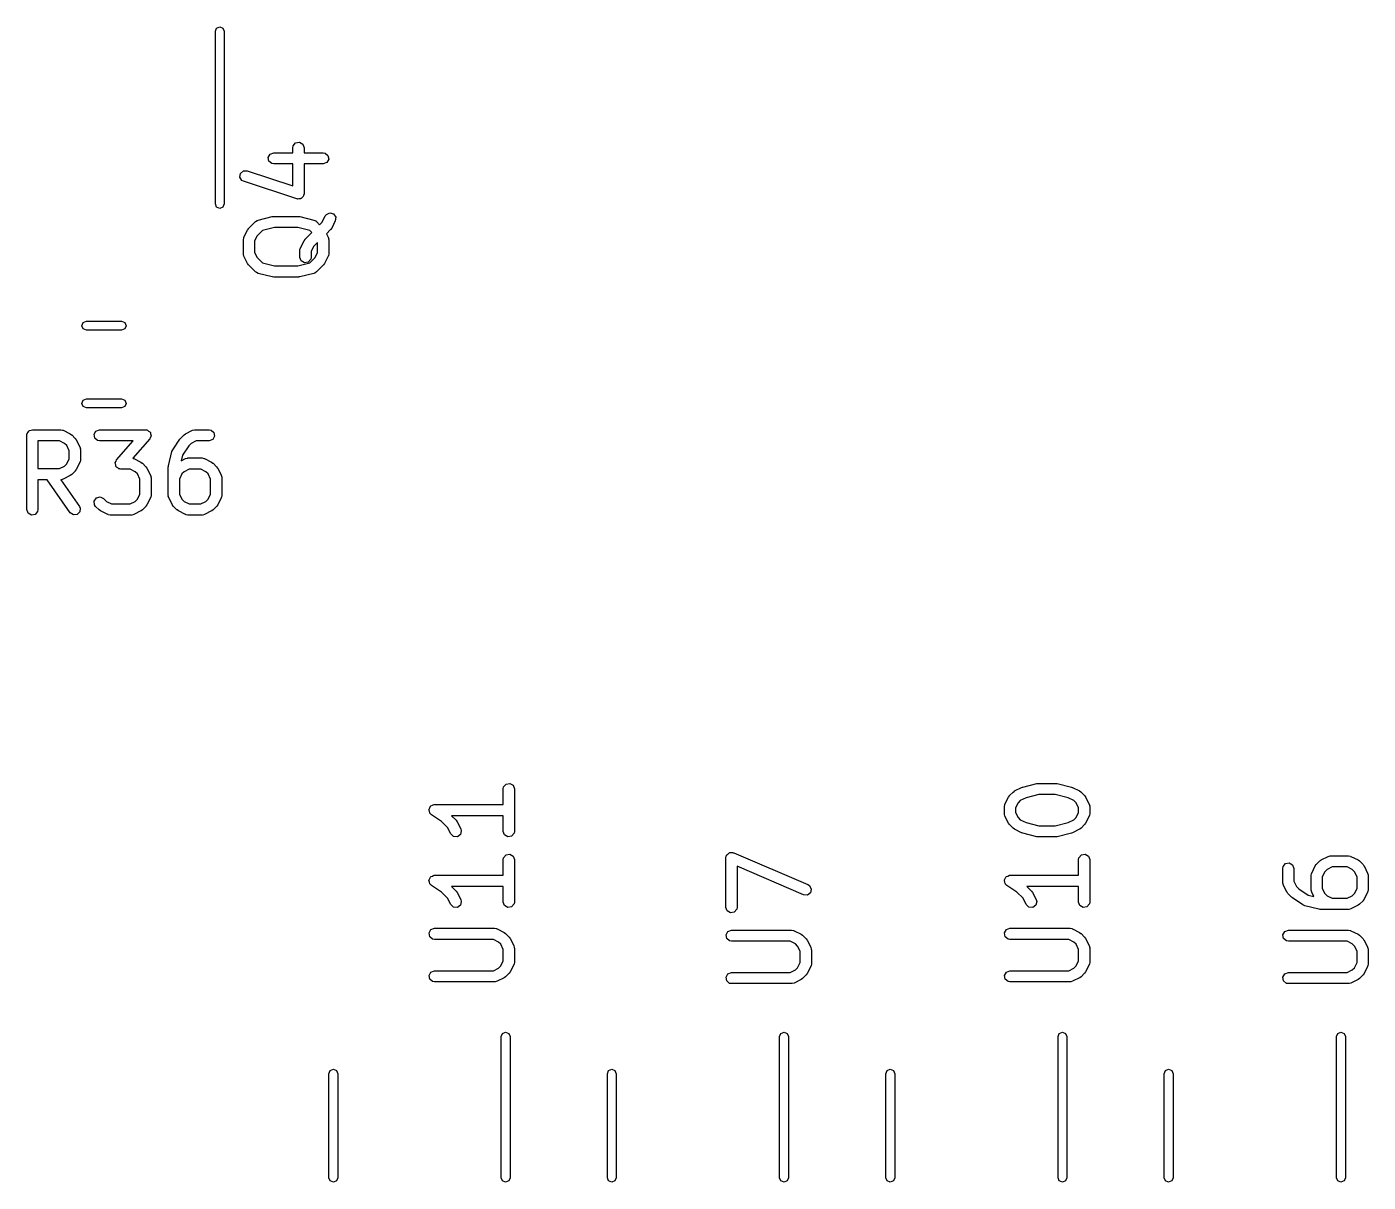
# Model space of a CAD drawing. Extents: x 1.92 to 8.47, y -4.93 to -0.84.
# Drawn here: x 3.601 to 4.312, y -3.908 to -3.295 of the extents above; entities that cross this region are included whole.
import ezdxf

# ---------------------------------------------------------------- set-up
doc = ezdxf.new("R2010")
doc.units = 0
doc.header["$MEASUREMENT"] = 0
doc.layers.add('BLACK', color=7, linetype='CONTINUOUS')

msp = doc.modelspace()

# ---------------------------------------------------------------- linework, layer by layer
at = {"layer": 'BLACK', "linetype": 'CONTINUOUS'}
for p, q in [((3.70079, -3.29774), (3.70148, -3.29607)), ((3.70079, -3.38927), (3.70079, -3.29774)), ((3.70148, -3.29607), (3.70315, -3.29537)), ((3.70315, -3.29537), (3.70482, -3.29607)), ((3.70482, -3.29607), (3.70551, -3.29774)), ((3.70551, -3.29774), (3.70551, -3.38927)), ((3.74207, -3.35845), (3.74337, -3.35691)), ((3.74337, -3.35691), (3.74536, -3.35655)), ((3.74536, -3.35655), (3.74711, -3.35756)), ((3.72881, -3.36457), (3.72982, -3.36283)), ((3.72982, -3.36283), (3.73172, -3.36213)), ((3.73172, -3.36213), (3.74189, -3.36213)), ((3.74189, -3.35946), (3.74207, -3.35845)), ((3.74189, -3.36213), (3.74189, -3.35946)), ((3.74711, -3.35756), (3.7478, -3.35946)), ((3.7478, -3.35946), (3.7478, -3.36213)), ((3.7478, -3.36213), (3.75797, -3.36213)), ((3.75797, -3.36213), (3.75898, -3.36231)), ((3.75898, -3.36231), (3.76052, -3.36361)), ((3.76052, -3.36361), (3.76088, -3.3656)), ((3.72916, -3.36656), (3.72881, -3.36457)), ((3.73071, -3.36786), (3.72916, -3.36656)), ((3.73172, -3.36804), (3.73071, -3.36786)), ((3.74189, -3.36804), (3.73172, -3.36804)), ((3.74189, -3.37974), (3.74189, -3.36804)), ((3.75797, -3.36804), (3.7478, -3.36804)), ((3.7478, -3.36804), (3.7478, -3.38383)), ((3.75987, -3.36735), (3.75797, -3.36804)), ((3.76088, -3.3656), (3.75987, -3.36735)), ((3.71383, -3.37505), (3.71413, -3.37305)), ((3.71489, -3.37677), (3.71383, -3.37505)), ((3.71413, -3.37305), (3.71564, -3.37171)), ((3.71579, -3.37726), (3.71489, -3.37677)), ((3.71564, -3.37171), (3.71766, -3.37166)), ((3.74391, -3.38664), (3.71579, -3.37726)), ((3.71766, -3.37166), (3.74189, -3.37974)), ((3.74744, -3.38524), (3.74684, -3.38577)), ((3.74747, -3.38502), (3.74744, -3.38524)), ((3.74762, -3.38484), (3.74747, -3.38502)), ((3.7478, -3.38383), (3.74762, -3.38484)), ((3.70148, -3.39094), (3.70079, -3.38927)), ((3.70315, -3.39163), (3.70148, -3.39094)), ((3.70482, -3.39094), (3.70315, -3.39163)), ((3.70551, -3.38927), (3.70482, -3.39094)), ((3.74414, -3.38663), (3.74391, -3.38664)), ((3.74433, -3.38674), (3.74414, -3.38663)), ((3.74512, -3.3866), (3.74433, -3.38674)), ((3.74593, -3.38658), (3.74512, -3.3866)), ((3.7461, -3.38643), (3.74593, -3.38658)), ((3.74632, -3.38639), (3.7461, -3.38643)), ((3.74684, -3.38577), (3.74632, -3.38639)), ((3.71838, -3.40237), (3.72213, -3.39862)), ((3.72213, -3.39862), (3.72297, -3.39803)), ((3.72297, -3.39803), (3.72326, -3.39801)), ((3.72326, -3.39801), (3.72351, -3.39784)), ((3.72351, -3.39784), (3.731, -3.39597)), ((3.731, -3.39597), (3.73159, -3.39593)), ((3.73159, -3.39593), (3.73172, -3.39588)), ((3.73172, -3.39588), (3.74484, -3.39588)), ((3.74484, -3.39588), (3.74542, -3.39598)), ((3.74542, -3.39598), (3.74556, -3.39597)), ((3.74556, -3.39597), (3.75306, -3.39784)), ((3.75306, -3.39784), (3.754, -3.39826)), ((3.754, -3.39826), (3.75417, -3.3985)), ((3.75417, -3.3985), (3.75443, -3.39862)), ((3.75443, -3.39862), (3.75609, -3.40028)), ((3.75609, -3.40028), (3.75742, -3.39896)), ((3.75742, -3.39896), (3.75908, -3.39564)), ((3.75908, -3.39564), (3.75969, -3.39481)), ((3.75969, -3.39481), (3.76154, -3.39401)), ((3.76154, -3.39401), (3.76348, -3.39459)), ((3.76436, -3.39828), (3.76248, -3.40203)), ((3.76348, -3.39459), (3.76459, -3.39627)), ((3.76459, -3.39627), (3.76436, -3.39828)), ((3.71594, -3.40706), (3.71596, -3.40689)), ((3.71596, -3.40689), (3.71783, -3.40314)), ((3.71783, -3.40314), (3.71836, -3.40243)), ((3.71836, -3.40243), (3.71838, -3.40237)), ((3.7229, -3.40621), (3.72155, -3.4089)), ((3.72573, -3.40337), (3.7229, -3.40621)), ((3.73208, -3.40179), (3.72573, -3.40337)), ((3.74448, -3.40179), (3.73208, -3.40179)), ((3.75083, -3.40337), (3.74448, -3.40179)), ((3.74838, -3.40799), (3.75192, -3.40446)), ((3.75192, -3.40446), (3.75083, -3.40337)), ((3.76193, -3.4028), (3.75969, -3.40504)), ((3.75969, -3.40504), (3.76061, -3.40689)), ((3.76061, -3.40689), (3.7609, -3.40787)), ((3.76196, -3.40274), (3.76193, -3.4028)), ((3.76248, -3.40203), (3.76196, -3.40274)), ((3.71564, -3.40821), (3.71582, -3.4072)), ((3.71564, -3.41571), (3.71564, -3.40821)), ((3.71582, -3.4072), (3.71594, -3.40706)), ((3.72155, -3.4089), (3.72155, -3.41501)), ((3.74564, -3.41383), (3.74582, -3.41282)), ((3.74564, -3.41758), (3.74564, -3.41383)), ((3.74582, -3.41282), (3.74593, -3.41269)), ((3.74593, -3.41269), (3.74595, -3.41251)), ((3.74595, -3.41251), (3.74783, -3.40876)), ((3.74783, -3.40876), (3.74835, -3.40805)), ((3.74835, -3.40805), (3.74838, -3.40799)), ((3.7529, -3.41183), (3.75155, -3.41453)), ((3.75501, -3.40971), (3.7529, -3.41183)), ((3.75501, -3.41501), (3.75501, -3.40971)), ((3.7609, -3.40787), (3.76086, -3.40804)), ((3.76086, -3.40804), (3.76092, -3.40821)), ((3.76092, -3.40821), (3.76092, -3.41571)), ((3.71571, -3.41587), (3.71564, -3.41571)), ((3.71566, -3.41604), (3.71571, -3.41587)), ((3.71596, -3.41703), (3.71566, -3.41604)), ((3.71783, -3.42078), (3.71596, -3.41703)), ((3.71788, -3.42082), (3.71783, -3.42078)), ((3.71838, -3.42154), (3.71788, -3.42082)), ((3.72155, -3.41501), (3.7229, -3.41771)), ((3.7229, -3.41771), (3.72573, -3.42054)), ((3.72573, -3.42054), (3.73208, -3.42213)), ((3.74448, -3.42213), (3.75083, -3.42054)), ((3.74633, -3.41948), (3.74564, -3.41758)), ((3.74808, -3.42049), (3.74633, -3.41948)), ((3.75007, -3.42014), (3.74808, -3.42049)), ((3.75137, -3.41859), (3.75007, -3.42014)), ((3.75083, -3.42054), (3.75367, -3.41771)), ((3.75155, -3.41758), (3.75137, -3.41859)), ((3.75155, -3.41453), (3.75155, -3.41758)), ((3.75367, -3.41771), (3.75501, -3.41501)), ((3.75873, -3.42078), (3.75821, -3.42148)), ((3.76061, -3.41703), (3.75873, -3.42078)), ((3.76063, -3.41685), (3.76061, -3.41703)), ((3.76074, -3.41672), (3.76063, -3.41685)), ((3.76092, -3.41571), (3.76074, -3.41672)), ((3.72213, -3.42529), (3.71838, -3.42154)), ((3.7224, -3.42542), (3.72213, -3.42529)), ((3.72257, -3.42565), (3.7224, -3.42542)), ((3.72351, -3.42607), (3.72257, -3.42565)), ((3.731, -3.42794), (3.72351, -3.42607)), ((3.73114, -3.42793), (3.731, -3.42794)), ((3.73172, -3.42803), (3.73114, -3.42793)), ((3.74484, -3.42803), (3.73172, -3.42803)), ((3.73208, -3.42213), (3.74448, -3.42213)), ((3.74497, -3.42799), (3.74484, -3.42803)), ((3.74556, -3.42794), (3.74497, -3.42799)), ((3.75306, -3.42607), (3.74556, -3.42794)), ((3.7533, -3.42591), (3.75306, -3.42607)), ((3.75359, -3.42588), (3.7533, -3.42591)), ((3.75443, -3.42529), (3.75359, -3.42588)), ((3.75818, -3.42154), (3.75443, -3.42529)), ((3.75821, -3.42148), (3.75818, -3.42154)), ((3.63003, -3.45384), (3.63072, -3.45217)), ((3.63072, -3.45551), (3.63003, -3.45384)), ((3.63072, -3.45217), (3.63239, -3.45148)), ((3.63239, -3.4562), (3.63072, -3.45551)), ((3.63239, -3.45148), (3.65107, -3.45148)), ((3.65107, -3.4562), (3.63239, -3.4562)), ((3.65107, -3.45148), (3.65274, -3.45217)), ((3.65274, -3.45551), (3.65107, -3.4562)), ((3.65274, -3.45217), (3.65344, -3.45384)), ((3.65344, -3.45384), (3.65274, -3.45551)), ((3.63003, -3.49498), (3.63072, -3.49331)), ((3.63072, -3.49665), (3.63003, -3.49498)), ((3.63072, -3.49331), (3.63239, -3.49262)), ((3.63239, -3.49734), (3.63072, -3.49665)), ((3.63239, -3.49262), (3.65107, -3.49262)), ((3.65107, -3.49734), (3.63239, -3.49734)), ((3.65107, -3.49262), (3.65274, -3.49331)), ((3.65274, -3.49665), (3.65107, -3.49734)), ((3.65274, -3.49331), (3.65344, -3.49498)), ((3.65344, -3.49498), (3.65274, -3.49665)), ((3.60082, -3.5119), (3.60088, -3.51152)), ((3.60082, -3.55127), (3.60082, -3.5119)), ((3.60086, -3.51139), (3.60093, -3.51128)), ((3.60088, -3.51152), (3.60086, -3.51139)), ((3.60093, -3.51128), (3.60099, -3.51089)), ((3.60099, -3.51089), (3.60149, -3.51031)), ((3.60149, -3.51031), (3.60187, -3.50964)), ((3.60187, -3.50964), (3.60212, -3.50955)), ((3.60212, -3.50955), (3.60229, -3.50935)), ((3.60229, -3.50935), (3.60305, -3.50921)), ((3.60305, -3.50921), (3.60377, -3.50895)), ((3.60377, -3.50895), (3.61877, -3.50895)), ((3.61877, -3.50895), (3.61978, -3.50913)), ((3.61978, -3.50913), (3.61991, -3.50924)), ((3.61991, -3.50924), (3.62009, -3.50926)), ((3.62009, -3.50926), (3.62384, -3.51114)), ((3.62384, -3.51114), (3.62455, -3.51166)), ((3.62455, -3.51166), (3.6246, -3.51169)), ((3.6246, -3.51169), (3.62648, -3.51357)), ((3.62648, -3.51357), (3.62698, -3.51429)), ((3.63648, -3.51139), (3.63749, -3.50964)), ((3.63683, -3.51338), (3.63648, -3.51139)), ((3.63838, -3.51468), (3.63683, -3.51338)), ((3.63749, -3.50964), (3.63939, -3.50895)), ((3.63939, -3.50895), (3.66376, -3.50895)), ((3.66376, -3.50895), (3.6642, -3.50903)), ((3.6642, -3.50903), (3.66433, -3.50901)), ((3.66433, -3.50901), (3.66444, -3.50907)), ((3.66444, -3.50907), (3.66477, -3.50913)), ((3.66477, -3.50913), (3.66538, -3.50964)), ((3.66538, -3.50964), (3.66606, -3.51005)), ((3.66627, -3.51311), (3.66598, -3.51385)), ((3.66606, -3.51005), (3.66614, -3.51028)), ((3.66614, -3.51028), (3.66632, -3.51043)), ((3.66667, -3.51242), (3.66627, -3.51311)), ((3.66632, -3.51043), (3.66646, -3.51121)), ((3.66646, -3.51121), (3.66671, -3.51197)), ((3.66671, -3.51197), (3.66663, -3.51219)), ((3.66663, -3.51219), (3.66667, -3.51242)), ((3.68193, -3.51402), (3.68224, -3.51369)), ((3.68224, -3.51369), (3.6823, -3.51357)), ((3.6823, -3.51357), (3.68417, -3.51169)), ((3.68417, -3.51169), (3.68489, -3.51119)), ((3.68489, -3.51119), (3.68494, -3.51114)), ((3.68494, -3.51114), (3.68869, -3.50926)), ((3.68869, -3.50926), (3.68967, -3.50897)), ((3.68967, -3.50897), (3.68984, -3.50901)), ((3.68984, -3.50901), (3.69001, -3.50895)), ((3.69001, -3.50895), (3.69751, -3.50895)), ((3.69751, -3.50895), (3.69852, -3.50913)), ((3.69852, -3.50913), (3.70006, -3.51043)), ((3.70041, -3.51242), (3.6994, -3.51417)), ((3.70006, -3.51043), (3.70041, -3.51242)), ((3.60672, -3.51486), (3.60672, -3.52957)), ((3.61807, -3.51486), (3.60672, -3.51486)), ((3.62077, -3.51621), (3.61807, -3.51486)), ((3.62196, -3.5174), (3.62077, -3.51621)), ((3.62331, -3.5201), (3.62196, -3.5174)), ((3.62331, -3.52433), (3.62331, -3.5201)), ((3.62698, -3.51429), (3.62703, -3.51433)), ((3.62703, -3.51433), (3.62891, -3.51808)), ((3.62891, -3.51808), (3.6292, -3.51907)), ((3.6292, -3.51907), (3.62916, -3.51924)), ((3.62916, -3.51924), (3.62922, -3.5194)), ((3.62922, -3.5194), (3.62922, -3.52503)), ((3.63939, -3.51486), (3.63838, -3.51468)), ((3.65725, -3.51486), (3.63939, -3.51486)), ((3.64842, -3.52496), (3.65725, -3.51486)), ((3.66598, -3.51385), (3.65703, -3.52408)), ((3.67589, -3.52806), (3.67777, -3.52056)), ((3.67777, -3.52056), (3.67817, -3.51966)), ((3.67817, -3.51966), (3.67818, -3.51964)), ((3.67818, -3.51964), (3.68193, -3.51402)), ((3.68668, -3.51754), (3.68337, -3.52249)), ((3.68801, -3.51621), (3.68668, -3.51754)), ((3.6907, -3.51486), (3.68801, -3.51621)), ((3.69751, -3.51486), (3.6907, -3.51486)), ((3.6994, -3.51417), (3.69751, -3.51486)), ((3.62077, -3.52823), (3.62196, -3.52703)), ((3.62196, -3.52703), (3.62331, -3.52433)), ((3.62891, -3.52635), (3.62703, -3.5301)), ((3.62893, -3.52617), (3.62891, -3.52635)), ((3.62904, -3.52604), (3.62893, -3.52617)), ((3.62922, -3.52503), (3.62904, -3.52604)), ((3.64769, -3.52684), (3.64777, -3.52662)), ((3.64794, -3.5276), (3.64769, -3.52684)), ((3.64773, -3.52639), (3.64813, -3.5257)), ((3.64777, -3.52662), (3.64773, -3.52639)), ((3.64808, -3.52838), (3.64794, -3.5276)), ((3.64813, -3.5257), (3.64842, -3.52496)), ((3.65703, -3.52408), (3.65727, -3.52413)), ((3.65727, -3.52413), (3.65741, -3.52424)), ((3.65741, -3.52424), (3.65758, -3.52426)), ((3.65758, -3.52426), (3.66133, -3.52614)), ((3.66133, -3.52614), (3.66204, -3.52666)), ((3.66204, -3.52666), (3.6621, -3.52669)), ((3.6621, -3.52669), (3.66397, -3.52856)), ((3.68337, -3.52249), (3.68264, -3.52541)), ((3.68264, -3.52541), (3.68494, -3.52426)), ((3.68494, -3.52426), (3.68592, -3.52397)), ((3.68592, -3.52397), (3.68609, -3.52401)), ((3.68609, -3.52401), (3.68626, -3.52395)), ((3.68626, -3.52395), (3.69376, -3.52395)), ((3.69376, -3.52395), (3.69477, -3.52413)), ((3.69477, -3.52413), (3.6949, -3.52424)), ((3.6949, -3.52424), (3.69508, -3.52426)), ((3.69508, -3.52426), (3.69883, -3.52614)), ((3.69883, -3.52614), (3.69954, -3.52666)), ((3.69954, -3.52666), (3.69959, -3.52669)), ((3.69959, -3.52669), (3.70147, -3.52856)), ((3.60672, -3.52957), (3.61807, -3.52957)), ((3.61807, -3.52957), (3.62077, -3.52823)), ((3.62384, -3.53329), (3.62009, -3.53517)), ((3.62388, -3.53325), (3.62384, -3.53329)), ((3.6246, -3.53274), (3.62388, -3.53325)), ((3.62648, -3.53087), (3.6246, -3.53274)), ((3.62651, -3.53081), (3.62648, -3.53087)), ((3.62703, -3.5301), (3.62651, -3.53081)), ((3.64826, -3.52853), (3.64808, -3.52838)), ((3.64834, -3.52875), (3.64826, -3.52853)), ((3.64902, -3.52917), (3.64834, -3.52875)), ((3.64963, -3.52968), (3.64902, -3.52917)), ((3.64996, -3.52974), (3.64963, -3.52968)), ((3.65006, -3.5298), (3.64996, -3.52974)), ((3.6502, -3.52978), (3.65006, -3.5298)), ((3.65064, -3.52986), (3.6502, -3.52978)), ((3.65556, -3.52986), (3.65064, -3.52986)), ((3.65826, -3.5312), (3.65556, -3.52986)), ((3.65946, -3.5324), (3.65826, -3.5312)), ((3.66081, -3.5351), (3.65946, -3.5324)), ((3.66397, -3.52856), (3.66448, -3.52929)), ((3.66448, -3.52929), (3.66453, -3.52933)), ((3.66453, -3.52933), (3.6664, -3.53308)), ((3.6664, -3.53308), (3.66669, -3.53406)), ((3.66669, -3.53406), (3.66665, -3.53424)), ((3.66665, -3.53424), (3.66671, -3.5344)), ((3.66671, -3.5344), (3.66671, -3.54378)), ((3.67581, -3.52878), (3.67591, -3.5282)), ((3.67581, -3.54378), (3.67581, -3.52878)), ((3.67591, -3.5282), (3.67589, -3.52806)), ((3.68306, -3.5324), (3.68171, -3.5351)), ((3.68426, -3.5312), (3.68306, -3.5324)), ((3.68695, -3.52986), (3.68426, -3.5312)), ((3.69306, -3.52986), (3.68695, -3.52986)), ((3.69576, -3.5312), (3.69306, -3.52986)), ((3.69695, -3.5324), (3.69576, -3.5312)), ((3.6983, -3.5351), (3.69695, -3.5324)), ((3.70147, -3.52856), (3.70198, -3.52929)), ((3.70198, -3.52929), (3.70202, -3.52933)), ((3.70202, -3.52933), (3.7039, -3.53308)), ((3.7039, -3.53308), (3.70419, -3.53406)), ((3.70419, -3.53406), (3.70415, -3.53424)), ((3.70415, -3.53424), (3.70421, -3.5344)), ((3.70421, -3.5344), (3.70421, -3.54378)), ((3.6116, -3.53548), (3.60672, -3.53548)), ((3.60672, -3.53548), (3.60672, -3.55127)), ((3.62385, -3.55297), (3.6116, -3.53548)), ((3.61893, -3.53542), (3.6188, -3.53547)), ((3.6188, -3.53547), (3.62868, -3.54958)), ((3.6191, -3.53546), (3.61893, -3.53542)), ((3.62009, -3.53517), (3.6191, -3.53546)), ((3.66081, -3.54308), (3.66081, -3.5351)), ((3.68171, -3.5351), (3.68171, -3.54308)), ((3.6983, -3.54308), (3.6983, -3.5351)), ((3.63654, -3.54676), (3.6377, -3.54511)), ((3.63671, -3.54877), (3.63654, -3.54676)), ((3.6373, -3.54961), (3.63671, -3.54877)), ((3.6377, -3.54511), (3.63965, -3.54458)), ((3.63965, -3.54458), (3.64148, -3.54544)), ((3.64148, -3.54544), (3.64301, -3.54697)), ((3.64301, -3.54697), (3.64571, -3.54832)), ((3.64571, -3.54832), (3.65556, -3.54832)), ((3.65556, -3.54832), (3.65826, -3.54697)), ((3.65826, -3.54697), (3.65946, -3.54578)), ((3.65946, -3.54578), (3.66081, -3.54308)), ((3.66453, -3.54885), (3.664, -3.54955)), ((3.6664, -3.5451), (3.66453, -3.54885)), ((3.66642, -3.54492), (3.6664, -3.5451)), ((3.66654, -3.54479), (3.66642, -3.54492)), ((3.66671, -3.54378), (3.66654, -3.54479)), ((3.67587, -3.54394), (3.67581, -3.54378)), ((3.67583, -3.54411), (3.67587, -3.54394)), ((3.67612, -3.5451), (3.67583, -3.54411)), ((3.67799, -3.54885), (3.67612, -3.5451)), ((3.67804, -3.54889), (3.67799, -3.54885)), ((3.67855, -3.54961), (3.67804, -3.54889)), ((3.68171, -3.54308), (3.68306, -3.54578)), ((3.68306, -3.54578), (3.68426, -3.54697)), ((3.68426, -3.54697), (3.68695, -3.54832)), ((3.68695, -3.54832), (3.69306, -3.54832)), ((3.69306, -3.54832), (3.69576, -3.54697)), ((3.69576, -3.54697), (3.69695, -3.54578)), ((3.69695, -3.54578), (3.6983, -3.54308)), ((3.70202, -3.54885), (3.7015, -3.54955)), ((3.7039, -3.5451), (3.70202, -3.54885)), ((3.70392, -3.54492), (3.7039, -3.5451)), ((3.70403, -3.54479), (3.70392, -3.54492)), ((3.70421, -3.54378), (3.70403, -3.54479)), ((3.60151, -3.55317), (3.60082, -3.55127)), ((3.60326, -3.55418), (3.60151, -3.55317)), ((3.60524, -3.55383), (3.60326, -3.55418)), ((3.60654, -3.55228), (3.60524, -3.55383)), ((3.60672, -3.55127), (3.60654, -3.55228)), ((3.6255, -3.55413), (3.62385, -3.55297)), ((3.62751, -3.55395), (3.6255, -3.55413)), ((3.62894, -3.55252), (3.62751, -3.55395)), ((3.62868, -3.54958), (3.62912, -3.55051)), ((3.62912, -3.55051), (3.62894, -3.55252)), ((3.63918, -3.55149), (3.6373, -3.54961)), ((3.63923, -3.55152), (3.63918, -3.55149)), ((3.63994, -3.55204), (3.63923, -3.55152)), ((3.64369, -3.55392), (3.63994, -3.55204)), ((3.64387, -3.55394), (3.64369, -3.55392)), ((3.644, -3.55405), (3.64387, -3.55394)), ((3.64501, -3.55423), (3.644, -3.55405)), ((3.65626, -3.55423), (3.64501, -3.55423)), ((3.65643, -3.55417), (3.65626, -3.55423)), ((3.6566, -3.55421), (3.65643, -3.55417)), ((3.65758, -3.55392), (3.6566, -3.55421)), ((3.66133, -3.55204), (3.65758, -3.55392)), ((3.66138, -3.55199), (3.66133, -3.55204)), ((3.6621, -3.55149), (3.66138, -3.55199)), ((3.66397, -3.54961), (3.6621, -3.55149)), ((3.664, -3.54955), (3.66397, -3.54961)), ((3.68042, -3.55149), (3.67855, -3.54961)), ((3.68048, -3.55152), (3.68042, -3.55149)), ((3.68119, -3.55204), (3.68048, -3.55152)), ((3.68494, -3.55392), (3.68119, -3.55204)), ((3.68511, -3.55394), (3.68494, -3.55392)), ((3.68525, -3.55405), (3.68511, -3.55394)), ((3.68626, -3.55423), (3.68525, -3.55405)), ((3.69376, -3.55423), (3.68626, -3.55423)), ((3.69392, -3.55417), (3.69376, -3.55423)), ((3.69409, -3.55421), (3.69392, -3.55417)), ((3.69508, -3.55392), (3.69409, -3.55421)), ((3.69883, -3.55204), (3.69508, -3.55392)), ((3.69887, -3.55199), (3.69883, -3.55204)), ((3.69959, -3.55149), (3.69887, -3.55199)), ((3.70147, -3.54961), (3.69959, -3.55149)), ((3.7015, -3.54955), (3.70147, -3.54961)), ((3.85344, -3.69938), (3.85362, -3.69837)), ((3.85362, -3.69837), (3.85492, -3.69682)), ((3.85492, -3.69682), (3.85691, -3.69647)), ((3.85691, -3.69647), (3.85865, -3.69748)), ((3.85865, -3.69748), (3.85935, -3.69938)), ((4.12457, -3.70049), (4.12832, -3.69862)), ((4.12832, -3.69862), (4.12881, -3.69847)), ((4.12881, -3.69847), (4.12892, -3.69839)), ((4.12892, -3.69839), (4.13642, -3.69652)), ((4.13642, -3.69652), (4.13701, -3.69648)), ((4.13701, -3.69648), (4.13714, -3.69643)), ((4.13714, -3.69643), (4.14651, -3.69643)), ((4.14651, -3.69643), (4.14709, -3.69653)), ((4.14709, -3.69653), (4.14723, -3.69652)), ((4.14723, -3.69652), (4.15473, -3.69839)), ((4.15473, -3.69839), (4.15519, -3.6986)), ((4.15519, -3.6986), (4.15533, -3.69862)), ((4.15533, -3.69862), (4.15908, -3.70049)), ((3.85344, -3.70768), (3.85344, -3.69938)), ((3.85935, -3.69938), (3.85935, -3.72188)), ((4.1195, -3.70743), (4.12137, -3.70369)), ((4.12137, -3.70369), (4.1219, -3.70298)), ((4.1219, -3.70298), (4.12193, -3.70292)), ((4.12193, -3.70292), (4.1238, -3.70104)), ((4.1238, -3.70104), (4.12453, -3.70054)), ((4.12453, -3.70054), (4.12457, -3.70049)), ((4.12764, -3.70556), (4.12644, -3.70675)), ((4.13067, -3.70404), (4.12764, -3.70556)), ((4.1375, -3.70233), (4.13067, -3.70404)), ((4.14615, -3.70233), (4.1375, -3.70233)), ((4.15298, -3.70404), (4.14615, -3.70233)), ((4.15601, -3.70556), (4.15298, -3.70404)), ((4.15721, -3.70675), (4.15601, -3.70556)), ((4.15908, -3.70049), (4.15979, -3.70102)), ((4.15979, -3.70102), (4.15985, -3.70104)), ((4.15985, -3.70104), (4.16172, -3.70292)), ((4.16172, -3.70292), (4.16223, -3.70364)), ((4.16223, -3.70364), (4.16228, -3.70369)), ((4.16228, -3.70369), (4.16415, -3.70743)), ((3.81408, -3.71044), (3.81414, -3.71028)), ((3.81432, -3.71126), (3.81408, -3.71044)), ((3.81411, -3.71012), (3.81454, -3.70938)), ((3.81414, -3.71028), (3.81411, -3.71012)), ((3.81447, -3.71211), (3.81432, -3.71126)), ((3.8146, -3.71222), (3.81447, -3.71211)), ((3.81454, -3.70938), (3.81489, -3.70859)), ((3.81464, -3.71238), (3.8146, -3.71222)), ((3.81538, -3.71309), (3.81464, -3.71238)), ((3.81489, -3.70859), (3.81504, -3.70851)), ((3.81504, -3.70851), (3.81512, -3.70837)), ((3.81512, -3.70837), (3.81593, -3.70807)), ((3.81593, -3.70807), (3.8167, -3.7077)), ((3.8167, -3.7077), (3.81686, -3.70774)), ((3.81686, -3.70774), (3.81702, -3.70768)), ((3.81702, -3.70768), (3.85344, -3.70768)), ((4.11919, -3.70876), (4.11937, -3.70775)), ((4.11919, -3.7125), (4.11919, -3.70876)), ((4.11925, -3.71267), (4.11919, -3.7125)), ((4.11921, -3.71284), (4.11925, -3.71267)), ((4.1195, -3.71383), (4.11921, -3.71284)), ((4.11937, -3.70775), (4.11948, -3.70761)), ((4.11948, -3.70761), (4.1195, -3.70743)), ((4.12644, -3.70675), (4.12509, -3.70945)), ((4.12509, -3.70945), (4.12509, -3.71181)), ((4.12509, -3.71181), (4.12644, -3.71451)), ((4.15856, -3.70945), (4.15721, -3.70675)), ((4.15721, -3.71451), (4.15856, -3.71181)), ((4.15856, -3.71181), (4.15856, -3.70945)), ((4.16415, -3.70743), (4.16444, -3.70842)), ((4.16446, -3.7125), (4.16429, -3.71351)), ((4.16444, -3.70842), (4.1644, -3.70859)), ((4.1644, -3.70859), (4.16446, -3.70876)), ((4.16446, -3.70876), (4.16446, -3.7125)), ((3.82077, -3.71667), (3.81538, -3.71309)), ((3.82397, -3.71988), (3.82077, -3.71667)), ((3.82563, -3.7232), (3.82397, -3.71988)), ((3.85344, -3.71358), (3.82603, -3.71358)), ((3.82603, -3.71358), (3.82848, -3.71604)), ((3.82848, -3.71604), (3.82899, -3.71676)), ((3.82899, -3.71676), (3.82904, -3.71681)), ((3.82904, -3.71681), (3.83091, -3.72056)), ((3.85344, -3.72188), (3.85344, -3.71358)), ((4.12137, -3.71757), (4.1195, -3.71383)), ((4.12142, -3.71762), (4.12137, -3.71757)), ((4.12193, -3.71834), (4.12142, -3.71762)), ((4.1238, -3.72022), (4.12193, -3.71834)), ((4.12644, -3.71451), (4.12764, -3.7157)), ((4.12764, -3.7157), (4.13067, -3.71722)), ((4.13067, -3.71722), (4.1375, -3.71893)), ((4.1375, -3.71893), (4.14615, -3.71893)), ((4.14615, -3.71893), (4.15298, -3.71722)), ((4.15298, -3.71722), (4.15601, -3.7157)), ((4.15601, -3.7157), (4.15721, -3.71451)), ((4.16172, -3.71834), (4.15985, -3.72022)), ((4.16175, -3.71828), (4.16172, -3.71834)), ((4.16228, -3.71757), (4.16175, -3.71828)), ((4.16415, -3.71383), (4.16228, -3.71757)), ((4.16417, -3.71365), (4.16415, -3.71383)), ((4.16429, -3.71351), (4.16417, -3.71365)), ((3.8271, -3.72459), (3.82563, -3.7232)), ((3.82911, -3.72471), (3.8271, -3.72459)), ((3.83074, -3.72351), (3.82911, -3.72471)), ((3.8312, -3.72154), (3.83074, -3.72351)), ((3.83091, -3.72056), (3.8312, -3.72154)), ((3.85413, -3.72378), (3.85344, -3.72188)), ((3.85588, -3.72479), (3.85413, -3.72378)), ((3.85787, -3.72444), (3.85588, -3.72479)), ((3.85917, -3.72289), (3.85787, -3.72444)), ((3.85935, -3.72188), (3.85917, -3.72289)), ((4.12386, -3.72024), (4.1238, -3.72022)), ((4.12457, -3.72077), (4.12386, -3.72024)), ((4.12832, -3.72264), (4.12457, -3.72077)), ((4.12846, -3.72266), (4.12832, -3.72264)), ((4.12892, -3.72287), (4.12846, -3.72266)), ((4.13642, -3.72474), (4.12892, -3.72287)), ((4.13656, -3.72473), (4.13642, -3.72474)), ((4.13714, -3.72483), (4.13656, -3.72473)), ((4.14651, -3.72483), (4.13714, -3.72483)), ((4.14664, -3.72478), (4.14651, -3.72483)), ((4.14723, -3.72474), (4.14664, -3.72478)), ((4.15473, -3.72287), (4.14723, -3.72474)), ((4.15484, -3.72279), (4.15473, -3.72287)), ((4.15533, -3.72264), (4.15484, -3.72279)), ((4.15908, -3.72077), (4.15533, -3.72264)), ((4.15913, -3.72072), (4.15908, -3.72077)), ((4.15985, -3.72022), (4.15913, -3.72072)), ((3.85492, -3.73432), (3.85691, -3.73397)), ((3.85691, -3.73397), (3.85865, -3.73498)), ((3.97203, -3.73432), (3.97258, -3.73391)), ((3.97258, -3.73391), (3.97303, -3.73338)), ((3.97303, -3.73338), (3.97337, -3.73332)), ((3.97337, -3.73332), (3.97365, -3.73311)), ((3.97365, -3.73311), (3.97434, -3.73315)), ((3.97434, -3.73315), (3.97502, -3.73303)), ((3.97502, -3.73303), (3.97532, -3.73321)), ((3.97532, -3.73321), (3.97567, -3.73323)), ((3.97567, -3.73323), (4.01504, -3.7501)), ((4.16003, -3.73432), (4.16202, -3.73397)), ((4.16202, -3.73397), (4.16377, -3.73498)), ((3.85344, -3.73688), (3.85362, -3.73587)), ((3.85344, -3.74517), (3.85344, -3.73688)), ((3.85362, -3.73587), (3.85492, -3.73432)), ((3.85865, -3.73498), (3.85935, -3.73688)), ((3.85935, -3.73688), (3.85935, -3.75937)), ((3.97155, -3.73594), (3.97173, -3.73493)), ((3.97155, -3.76219), (3.97155, -3.73594)), ((3.97173, -3.73493), (3.97195, -3.73466)), ((3.97195, -3.73466), (3.97203, -3.73432)), ((4.01271, -3.75553), (3.97746, -3.74042)), ((3.97746, -3.74042), (3.97746, -3.76219)), ((4.15856, -3.73688), (4.15874, -3.73587)), ((4.15856, -3.74517), (4.15856, -3.73688)), ((4.15874, -3.73587), (4.16003, -3.73432)), ((4.16377, -3.73498), (4.16446, -3.73688)), ((4.16446, -3.73688), (4.16446, -3.75937)), ((4.26683, -3.74156), (4.267, -3.74055)), ((4.267, -3.74055), (4.2683, -3.73901)), ((4.2683, -3.73901), (4.27029, -3.73866)), ((4.27029, -3.73866), (4.27204, -3.73967)), ((4.27204, -3.73967), (4.27273, -3.74156)), ((4.28214, -3.74399), (4.28401, -3.74024)), ((4.28401, -3.74024), (4.28454, -3.73953)), ((4.28454, -3.73953), (4.28456, -3.73948)), ((4.28456, -3.73948), (4.28644, -3.7376)), ((4.28644, -3.7376), (4.28716, -3.73709)), ((4.28716, -3.73709), (4.28721, -3.73705)), ((4.28721, -3.73705), (4.29096, -3.73517)), ((4.29297, -3.74077), (4.29028, -3.74212)), ((4.29096, -3.73517), (4.29194, -3.73488)), ((4.29194, -3.73488), (4.29211, -3.73492)), ((4.29211, -3.73492), (4.29228, -3.73486)), ((4.29228, -3.73486), (4.30165, -3.73486)), ((4.30095, -3.74077), (4.29297, -3.74077)), ((4.30365, -3.74212), (4.30095, -3.74077)), ((4.30165, -3.73486), (4.30266, -3.73504)), ((4.30266, -3.73504), (4.30279, -3.73515)), ((4.30279, -3.73515), (4.30297, -3.73517)), ((4.30297, -3.73517), (4.30672, -3.73705)), ((4.30672, -3.73705), (4.30743, -3.73757)), ((4.30743, -3.73757), (4.30749, -3.7376)), ((4.30749, -3.7376), (4.30936, -3.73948)), ((4.30936, -3.73948), (4.30987, -3.7402)), ((4.30987, -3.7402), (4.30992, -3.74024)), ((4.30992, -3.74024), (4.31179, -3.74399)), ((3.81408, -3.74794), (3.81414, -3.74778)), ((3.81432, -3.74876), (3.81408, -3.74794)), ((3.81411, -3.74761), (3.81454, -3.74687)), ((3.81414, -3.74778), (3.81411, -3.74761)), ((3.81454, -3.74687), (3.81489, -3.74609)), ((3.81489, -3.74609), (3.81504, -3.74601)), ((3.81504, -3.74601), (3.81512, -3.74586)), ((3.81512, -3.74586), (3.81593, -3.74557)), ((3.81593, -3.74557), (3.8167, -3.74519)), ((3.8167, -3.74519), (3.81686, -3.74523)), ((3.81686, -3.74523), (3.81702, -3.74517)), ((3.81702, -3.74517), (3.85344, -3.74517)), ((4.11919, -3.74794), (4.11926, -3.74778)), ((4.11943, -3.74876), (4.11919, -3.74794)), ((4.11923, -3.74761), (4.11966, -3.74687)), ((4.11926, -3.74778), (4.11923, -3.74761)), ((4.11966, -3.74687), (4.12001, -3.74609)), ((4.12001, -3.74609), (4.12016, -3.74601)), ((4.12016, -3.74601), (4.12024, -3.74586)), ((4.12024, -3.74586), (4.12105, -3.74557)), ((4.12105, -3.74557), (4.12182, -3.74519)), ((4.12182, -3.74519), (4.12198, -3.74523)), ((4.12198, -3.74523), (4.12214, -3.74517)), ((4.12214, -3.74517), (4.15856, -3.74517)), ((4.26683, -3.74906), (4.26683, -3.74156)), ((4.27273, -3.74156), (4.27273, -3.74837)), ((4.27273, -3.74837), (4.27408, -3.75106)), ((4.28182, -3.74531), (4.282, -3.7443)), ((4.28182, -3.75281), (4.28182, -3.74531)), ((4.282, -3.7443), (4.28212, -3.74417)), ((4.28212, -3.74417), (4.28214, -3.74399)), ((4.28908, -3.74331), (4.28773, -3.74601)), ((4.28773, -3.74601), (4.28773, -3.75212)), ((4.29028, -3.74212), (4.28908, -3.74331)), ((4.30485, -3.74331), (4.30365, -3.74212)), ((4.3062, -3.74601), (4.30485, -3.74331)), ((4.3062, -3.75212), (4.3062, -3.74601)), ((4.31179, -3.74399), (4.31208, -3.74498)), ((4.31208, -3.74498), (4.31204, -3.74515)), ((4.31204, -3.74515), (4.3121, -3.74531)), ((4.3121, -3.74531), (4.3121, -3.75281)), ((3.81447, -3.7496), (3.81432, -3.74876)), ((3.8146, -3.74971), (3.81447, -3.7496)), ((3.81464, -3.74987), (3.8146, -3.74971)), ((3.81538, -3.75058), (3.81464, -3.74987)), ((3.82077, -3.75417), (3.81538, -3.75058)), ((3.82397, -3.75737), (3.82077, -3.75417)), ((3.85344, -3.75108), (3.82603, -3.75108)), ((3.82603, -3.75108), (3.82848, -3.75354)), ((3.82848, -3.75354), (3.82899, -3.75426)), ((3.82899, -3.75426), (3.82904, -3.7543)), ((3.82904, -3.7543), (3.83091, -3.75805)), ((3.85344, -3.75937), (3.85344, -3.75108)), ((4.01473, -3.75564), (4.01271, -3.75553)), ((4.01634, -3.75443), (4.01473, -3.75564)), ((4.01504, -3.7501), (4.01589, -3.75066)), ((4.01589, -3.75066), (4.01681, -3.75246)), ((4.01681, -3.75246), (4.01634, -3.75443)), ((4.11958, -3.7496), (4.11943, -3.74876)), ((4.11971, -3.74971), (4.11958, -3.7496)), ((4.11976, -3.74987), (4.11971, -3.74971)), ((4.1205, -3.75058), (4.11976, -3.74987)), ((4.12588, -3.75417), (4.1205, -3.75058)), ((4.12909, -3.75737), (4.12588, -3.75417)), ((4.15856, -3.75108), (4.13114, -3.75108)), ((4.13114, -3.75108), (4.1336, -3.75354)), ((4.1336, -3.75354), (4.13411, -3.75426)), ((4.13411, -3.75426), (4.13416, -3.7543)), ((4.13416, -3.7543), (4.13603, -3.75805)), ((4.15856, -3.75937), (4.15856, -3.75108)), ((4.26689, -3.74923), (4.26683, -3.74906)), ((4.26685, -3.7494), (4.26689, -3.74923)), ((4.26714, -3.75038), (4.26685, -3.7494)), ((4.26901, -3.75413), (4.26714, -3.75038)), ((4.26906, -3.75418), (4.26901, -3.75413)), ((4.26957, -3.7549), (4.26906, -3.75418)), ((4.27144, -3.75677), (4.26957, -3.7549)), ((4.27408, -3.75106), (4.27541, -3.75239)), ((4.27541, -3.75239), (4.28036, -3.7557)), ((4.28188, -3.75298), (4.28182, -3.75281)), ((4.28184, -3.75315), (4.28188, -3.75298)), ((4.28214, -3.75413), (4.28184, -3.75315)), ((4.28328, -3.75643), (4.28214, -3.75413)), ((4.28773, -3.75212), (4.28908, -3.75481)), ((4.28908, -3.75481), (4.29028, -3.75601)), ((4.30365, -3.75601), (4.30485, -3.75481)), ((4.30485, -3.75481), (4.3062, -3.75212)), ((4.31179, -3.75413), (4.30992, -3.75788)), ((4.31181, -3.75396), (4.31179, -3.75413)), ((4.31192, -3.75382), (4.31181, -3.75396)), ((4.3121, -3.75281), (4.31192, -3.75382)), ((3.82563, -3.76069), (3.82397, -3.75737)), ((3.8271, -3.76208), (3.82563, -3.76069)), ((3.82911, -3.7622), (3.8271, -3.76208)), ((3.83074, -3.761), (3.82911, -3.7622)), ((3.8312, -3.75904), (3.83074, -3.761)), ((3.83091, -3.75805), (3.8312, -3.75904)), ((3.85413, -3.76127), (3.85344, -3.75937)), ((3.85588, -3.76228), (3.85413, -3.76127)), ((3.85787, -3.76193), (3.85588, -3.76228)), ((3.85917, -3.76038), (3.85787, -3.76193)), ((3.85935, -3.75937), (3.85917, -3.76038)), ((3.97224, -3.76408), (3.97155, -3.76219)), ((3.97746, -3.76219), (3.97728, -3.7632)), ((4.13075, -3.76069), (4.12909, -3.75737)), ((4.13222, -3.76208), (4.13075, -3.76069)), ((4.13423, -3.7622), (4.13222, -3.76208)), ((4.13585, -3.761), (4.13423, -3.7622)), ((4.13632, -3.75904), (4.13585, -3.761)), ((4.13603, -3.75805), (4.13632, -3.75904)), ((4.15925, -3.76127), (4.15856, -3.75937)), ((4.161, -3.76228), (4.15925, -3.76127)), ((4.16299, -3.76193), (4.161, -3.76228)), ((4.16429, -3.76038), (4.16299, -3.76193)), ((4.16446, -3.75937), (4.16429, -3.76038)), ((4.27157, -3.75683), (4.27144, -3.75677)), ((4.27189, -3.75714), (4.27157, -3.75683)), ((4.27751, -3.76089), (4.27189, -3.75714)), ((4.27753, -3.7609), (4.27751, -3.76089)), ((4.27844, -3.7613), (4.27753, -3.7609)), ((4.28594, -3.76318), (4.27844, -3.7613)), ((4.28036, -3.7557), (4.28328, -3.75643)), ((4.29028, -3.75601), (4.29297, -3.75736)), ((4.29297, -3.75736), (4.30095, -3.75736)), ((4.30095, -3.75736), (4.30365, -3.75601)), ((4.30672, -3.76108), (4.30297, -3.76295)), ((4.30676, -3.76103), (4.30672, -3.76108)), ((4.30749, -3.76052), (4.30676, -3.76103)), ((4.30936, -3.75865), (4.30749, -3.76052)), ((4.30939, -3.75859), (4.30936, -3.75865)), ((4.30992, -3.75788), (4.30939, -3.75859)), ((3.97399, -3.76509), (3.97224, -3.76408)), ((3.97598, -3.76474), (3.97399, -3.76509)), ((3.97728, -3.7632), (3.97598, -3.76474)), ((4.28607, -3.76316), (4.28594, -3.76318)), ((4.28665, -3.76326), (4.28607, -3.76316)), ((4.30165, -3.76326), (4.28665, -3.76326)), ((4.30182, -3.7632), (4.30165, -3.76326)), ((4.30199, -3.76324), (4.30182, -3.7632)), ((4.30297, -3.76295), (4.30199, -3.76324)), ((3.81411, -3.77573), (3.81512, -3.77398)), ((3.81447, -3.77772), (3.81411, -3.77573)), ((3.81512, -3.77398), (3.81702, -3.77329)), ((3.81702, -3.77329), (3.84889, -3.77329)), ((3.84889, -3.77329), (3.8499, -3.77347)), ((3.8499, -3.77347), (3.85004, -3.77359)), ((3.85004, -3.77359), (3.85021, -3.77361)), ((3.85021, -3.77361), (3.85396, -3.77548)), ((3.85396, -3.77548), (3.85467, -3.77601)), ((3.85467, -3.77601), (3.85473, -3.77603)), ((3.85473, -3.77603), (3.85661, -3.77791)), ((3.9716, -3.77667), (3.97261, -3.77492)), ((3.97195, -3.77866), (3.9716, -3.77667)), ((3.97261, -3.77492), (3.9745, -3.77423)), ((3.9745, -3.77423), (4.00637, -3.77423)), ((4.00637, -3.77423), (4.00738, -3.77441)), ((4.00738, -3.77441), (4.00752, -3.77452)), ((4.00752, -3.77452), (4.00769, -3.77454)), ((4.00769, -3.77454), (4.01144, -3.77642)), ((4.01144, -3.77642), (4.01215, -3.77694)), ((4.11923, -3.77573), (4.12024, -3.77398)), ((4.11958, -3.77772), (4.11923, -3.77573)), ((4.12024, -3.77398), (4.12214, -3.77329)), ((4.12214, -3.77329), (4.15401, -3.77329)), ((4.15401, -3.77329), (4.15502, -3.77347)), ((4.15502, -3.77347), (4.15516, -3.77359)), ((4.15516, -3.77359), (4.15533, -3.77361)), ((4.15533, -3.77361), (4.15908, -3.77548)), ((4.15908, -3.77548), (4.15979, -3.77601)), ((4.15979, -3.77601), (4.15985, -3.77603)), ((4.15985, -3.77603), (4.16172, -3.77791)), ((4.26687, -3.77667), (4.26788, -3.77492)), ((4.26722, -3.77866), (4.26687, -3.77667)), ((4.26788, -3.77492), (4.26978, -3.77423)), ((4.26978, -3.77423), (4.30165, -3.77423)), ((4.30165, -3.77423), (4.30266, -3.77441)), ((4.30266, -3.77441), (4.30279, -3.77452)), ((4.30279, -3.77452), (4.30297, -3.77454)), ((4.30297, -3.77454), (4.30672, -3.77642)), ((4.30672, -3.77642), (4.30743, -3.77694)), ((3.81601, -3.77902), (3.81447, -3.77772)), ((3.81702, -3.7792), (3.81601, -3.77902)), ((3.8482, -3.7792), (3.81702, -3.7792)), ((3.85089, -3.78055), (3.8482, -3.7792)), ((3.85209, -3.78175), (3.85089, -3.78055)), ((3.85344, -3.78444), (3.85209, -3.78175)), ((3.85661, -3.77791), (3.85711, -3.77863)), ((3.85711, -3.77863), (3.85716, -3.77868)), ((3.85716, -3.77868), (3.85903, -3.78243)), ((3.85903, -3.78243), (3.85933, -3.78341)), ((3.85933, -3.78341), (3.85929, -3.78358)), ((3.85929, -3.78358), (3.85935, -3.78375)), ((3.85935, -3.78375), (3.85935, -3.79124)), ((3.97349, -3.77996), (3.97195, -3.77866)), ((3.9745, -3.78014), (3.97349, -3.77996)), ((4.00568, -3.78014), (3.9745, -3.78014)), ((4.00837, -3.78149), (4.00568, -3.78014)), ((4.00957, -3.78268), (4.00837, -3.78149)), ((4.01092, -3.78538), (4.00957, -3.78268)), ((4.01215, -3.77694), (4.01221, -3.77697)), ((4.01221, -3.77697), (4.01409, -3.77885)), ((4.01409, -3.77885), (4.01459, -3.77957)), ((4.01459, -3.77957), (4.01464, -3.77961)), ((4.01464, -3.77961), (4.01651, -3.78336)), ((4.01651, -3.78336), (4.01681, -3.78435)), ((4.12113, -3.77902), (4.11958, -3.77772)), ((4.12214, -3.7792), (4.12113, -3.77902)), ((4.15331, -3.7792), (4.12214, -3.7792)), ((4.15601, -3.78055), (4.15331, -3.7792)), ((4.15721, -3.78175), (4.15601, -3.78055)), ((4.15856, -3.78444), (4.15721, -3.78175)), ((4.16172, -3.77791), (4.16223, -3.77863)), ((4.16223, -3.77863), (4.16228, -3.77868)), ((4.16228, -3.77868), (4.16415, -3.78243)), ((4.16415, -3.78243), (4.16444, -3.78341)), ((4.16444, -3.78341), (4.1644, -3.78358)), ((4.1644, -3.78358), (4.16446, -3.78375)), ((4.16446, -3.78375), (4.16446, -3.79124)), ((4.26877, -3.77996), (4.26722, -3.77866)), ((4.26978, -3.78014), (4.26877, -3.77996)), ((4.30095, -3.78014), (4.26978, -3.78014)), ((4.30365, -3.78149), (4.30095, -3.78014)), ((4.30485, -3.78268), (4.30365, -3.78149)), ((4.3062, -3.78538), (4.30485, -3.78268)), ((4.30743, -3.77694), (4.30749, -3.77697)), ((4.30749, -3.77697), (4.30936, -3.77885)), ((4.30936, -3.77885), (4.30987, -3.77957)), ((4.30987, -3.77957), (4.30992, -3.77961)), ((4.30992, -3.77961), (4.31179, -3.78336)), ((4.31179, -3.78336), (4.31208, -3.78435)), ((3.85209, -3.79325), (3.85344, -3.79055)), ((3.85344, -3.79055), (3.85344, -3.78444)), ((4.01092, -3.79149), (4.01092, -3.78538)), ((4.01681, -3.78435), (4.01677, -3.78452)), ((4.01677, -3.78452), (4.01683, -3.78468)), ((4.01683, -3.78468), (4.01683, -3.79218)), ((4.15721, -3.79325), (4.15856, -3.79055)), ((4.15856, -3.79055), (4.15856, -3.78444)), ((4.3062, -3.79149), (4.3062, -3.78538)), ((4.31208, -3.78435), (4.31204, -3.78452)), ((4.31204, -3.78452), (4.3121, -3.78468)), ((4.3121, -3.78468), (4.3121, -3.79218)), ((3.81411, -3.79823), (3.81512, -3.79648)), ((3.81447, -3.80022), (3.81411, -3.79823)), ((3.81512, -3.79648), (3.81702, -3.79579)), ((3.81702, -3.79579), (3.8482, -3.79579)), ((3.8482, -3.79579), (3.85089, -3.79444)), ((3.85089, -3.79444), (3.85209, -3.79325)), ((3.85661, -3.79708), (3.85473, -3.79896)), ((3.85663, -3.79702), (3.85661, -3.79708)), ((3.85716, -3.79631), (3.85663, -3.79702)), ((3.85903, -3.79257), (3.85716, -3.79631)), ((3.85905, -3.79239), (3.85903, -3.79257)), ((3.85917, -3.79225), (3.85905, -3.79239)), ((3.85935, -3.79124), (3.85917, -3.79225)), ((3.9716, -3.79917), (3.97261, -3.79742)), ((3.97261, -3.79742), (3.9745, -3.79673)), ((3.9745, -3.79673), (4.00568, -3.79673)), ((4.00568, -3.79673), (4.00837, -3.79538)), ((4.00837, -3.79538), (4.00957, -3.79418)), ((4.00957, -3.79418), (4.01092, -3.79149)), ((4.01409, -3.79802), (4.01221, -3.79989)), ((4.01411, -3.79796), (4.01409, -3.79802)), ((4.01464, -3.79725), (4.01411, -3.79796)), ((4.01651, -3.7935), (4.01464, -3.79725)), ((4.01653, -3.79333), (4.01651, -3.7935)), ((4.01665, -3.79319), (4.01653, -3.79333)), ((4.01683, -3.79218), (4.01665, -3.79319)), ((4.11923, -3.79823), (4.12024, -3.79648)), ((4.11958, -3.80022), (4.11923, -3.79823)), ((4.12024, -3.79648), (4.12214, -3.79579)), ((4.12214, -3.79579), (4.15331, -3.79579)), ((4.15331, -3.79579), (4.15601, -3.79444)), ((4.15601, -3.79444), (4.15721, -3.79325)), ((4.16172, -3.79708), (4.15985, -3.79896)), ((4.16175, -3.79702), (4.16172, -3.79708)), ((4.16228, -3.79631), (4.16175, -3.79702)), ((4.16415, -3.79257), (4.16228, -3.79631)), ((4.16417, -3.79239), (4.16415, -3.79257)), ((4.16429, -3.79225), (4.16417, -3.79239)), ((4.16446, -3.79124), (4.16429, -3.79225)), ((4.26687, -3.79917), (4.26788, -3.79742)), ((4.26788, -3.79742), (4.26978, -3.79673)), ((4.26978, -3.79673), (4.30095, -3.79673)), ((4.30095, -3.79673), (4.30365, -3.79538)), ((4.30365, -3.79538), (4.30485, -3.79418)), ((4.30485, -3.79418), (4.3062, -3.79149)), ((4.30936, -3.79802), (4.30749, -3.79989)), ((4.30939, -3.79796), (4.30936, -3.79802)), ((4.30992, -3.79725), (4.30939, -3.79796)), ((4.31179, -3.7935), (4.30992, -3.79725)), ((4.31181, -3.79333), (4.31179, -3.7935)), ((4.31192, -3.79319), (4.31181, -3.79333)), ((4.3121, -3.79218), (4.31192, -3.79319)), ((3.81601, -3.80152), (3.81447, -3.80022)), ((3.81702, -3.8017), (3.81601, -3.80152)), ((3.84889, -3.8017), (3.81702, -3.8017)), ((3.84906, -3.80164), (3.84889, -3.8017)), ((3.84923, -3.80168), (3.84906, -3.80164)), ((3.85021, -3.80138), (3.84923, -3.80168)), ((3.85396, -3.79951), (3.85021, -3.80138)), ((3.85401, -3.79946), (3.85396, -3.79951)), ((3.85473, -3.79896), (3.85401, -3.79946)), ((3.97195, -3.80116), (3.9716, -3.79917)), ((3.97349, -3.80246), (3.97195, -3.80116)), ((3.9745, -3.80263), (3.97349, -3.80246)), ((4.00637, -3.80263), (3.9745, -3.80263)), ((4.00654, -3.80257), (4.00637, -3.80263)), ((4.00671, -3.80261), (4.00654, -3.80257)), ((4.00769, -3.80232), (4.00671, -3.80261)), ((4.01144, -3.80045), (4.00769, -3.80232)), ((4.01149, -3.8004), (4.01144, -3.80045)), ((4.01221, -3.79989), (4.01149, -3.8004)), ((4.12113, -3.80152), (4.11958, -3.80022)), ((4.12214, -3.8017), (4.12113, -3.80152)), ((4.15401, -3.8017), (4.12214, -3.8017)), ((4.15418, -3.80164), (4.15401, -3.8017)), ((4.15435, -3.80168), (4.15418, -3.80164)), ((4.15533, -3.80138), (4.15435, -3.80168)), ((4.15908, -3.79951), (4.15533, -3.80138)), ((4.15913, -3.79946), (4.15908, -3.79951)), ((4.15985, -3.79896), (4.15913, -3.79946)), ((4.26722, -3.80116), (4.26687, -3.79917)), ((4.26877, -3.80246), (4.26722, -3.80116)), ((4.26978, -3.80263), (4.26877, -3.80246)), ((4.30165, -3.80263), (4.26978, -3.80263)), ((4.30182, -3.80257), (4.30165, -3.80263)), ((4.30199, -3.80261), (4.30182, -3.80257)), ((4.30297, -3.80232), (4.30199, -3.80261)), ((4.30672, -3.80045), (4.30297, -3.80232)), ((4.30676, -3.8004), (4.30672, -3.80045)), ((4.30749, -3.79989), (4.30676, -3.8004)), ((3.85236, -3.83071), (3.85305, -3.82904)), ((3.85236, -3.90551), (3.85236, -3.83071)), ((3.85305, -3.82904), (3.85472, -3.82835)), ((3.85472, -3.82835), (3.85639, -3.82904)), ((3.85639, -3.82904), (3.85709, -3.83071)), ((3.85709, -3.83071), (3.85709, -3.90551)), ((4, -3.83071), (4.00069, -3.82904)), ((4, -3.90551), (4, -3.83071)), ((4.00069, -3.82904), (4.00236, -3.82835)), ((4.00236, -3.82835), (4.00403, -3.82904)), ((4.00403, -3.82904), (4.00472, -3.83071)), ((4.00472, -3.83071), (4.00472, -3.90551)), ((4.14764, -3.83071), (4.14833, -3.82904)), ((4.14764, -3.90551), (4.14764, -3.83071)), ((4.14833, -3.82904), (4.15, -3.82835)), ((4.15, -3.82835), (4.15167, -3.82904)), ((4.15167, -3.82904), (4.15236, -3.83071)), ((4.15236, -3.83071), (4.15236, -3.90551)), ((4.29528, -3.83071), (4.29597, -3.82904)), ((4.29528, -3.90551), (4.29528, -3.83071)), ((4.29597, -3.82904), (4.29764, -3.82835)), ((4.29764, -3.82835), (4.29931, -3.82904)), ((4.29931, -3.82904), (4.3, -3.83071)), ((4.3, -3.83071), (4.3, -3.90551)), ((3.76102, -3.85039), (3.76172, -3.84872)), ((3.76102, -3.90551), (3.76102, -3.85039)), ((3.76172, -3.84872), (3.76339, -3.84803)), ((3.76339, -3.84803), (3.76506, -3.84872)), ((3.76506, -3.84872), (3.76575, -3.85039)), ((3.76575, -3.85039), (3.76575, -3.90551)), ((3.90866, -3.85039), (3.90935, -3.84872)), ((3.90866, -3.90551), (3.90866, -3.85039)), ((3.90935, -3.84872), (3.91102, -3.84803)), ((3.91102, -3.84803), (3.91269, -3.84872)), ((3.91269, -3.84872), (3.91339, -3.85039)), ((3.91339, -3.85039), (3.91339, -3.90551)), ((4.0563, -3.85039), (4.05699, -3.84872)), ((4.0563, -3.90551), (4.0563, -3.85039)), ((4.05699, -3.84872), (4.05866, -3.84803)), ((4.05866, -3.84803), (4.06033, -3.84872)), ((4.06033, -3.84872), (4.06102, -3.85039)), ((4.06102, -3.85039), (4.06102, -3.90551)), ((4.20394, -3.85039), (4.20463, -3.84872)), ((4.20394, -3.90551), (4.20394, -3.85039)), ((4.20463, -3.84872), (4.2063, -3.84803)), ((4.2063, -3.84803), (4.20797, -3.84872)), ((4.20797, -3.84872), (4.20866, -3.85039)), ((4.20866, -3.85039), (4.20866, -3.90551)), ((3.76172, -3.90718), (3.76102, -3.90551)), ((3.76339, -3.90787), (3.76172, -3.90718)), ((3.76506, -3.90718), (3.76339, -3.90787)), ((3.76575, -3.90551), (3.76506, -3.90718)), ((3.85305, -3.90718), (3.85236, -3.90551)), ((3.85472, -3.90787), (3.85305, -3.90718)), ((3.85639, -3.90718), (3.85472, -3.90787)), ((3.85709, -3.90551), (3.85639, -3.90718)), ((3.90935, -3.90718), (3.90866, -3.90551)), ((3.91102, -3.90787), (3.90935, -3.90718)), ((3.91269, -3.90718), (3.91102, -3.90787)), ((3.91339, -3.90551), (3.91269, -3.90718)), ((4.00069, -3.90718), (4, -3.90551)), ((4.00236, -3.90787), (4.00069, -3.90718)), ((4.00403, -3.90718), (4.00236, -3.90787)), ((4.00472, -3.90551), (4.00403, -3.90718)), ((4.05699, -3.90718), (4.0563, -3.90551)), ((4.05866, -3.90787), (4.05699, -3.90718)), ((4.06033, -3.90718), (4.05866, -3.90787)), ((4.06102, -3.90551), (4.06033, -3.90718)), ((4.14833, -3.90718), (4.14764, -3.90551)), ((4.15, -3.90787), (4.14833, -3.90718)), ((4.15167, -3.90718), (4.15, -3.90787)), ((4.15236, -3.90551), (4.15167, -3.90718)), ((4.20463, -3.90718), (4.20394, -3.90551)), ((4.2063, -3.90787), (4.20463, -3.90718)), ((4.20797, -3.90718), (4.2063, -3.90787)), ((4.20866, -3.90551), (4.20797, -3.90718)), ((4.29597, -3.90718), (4.29528, -3.90551)), ((4.29764, -3.90787), (4.29597, -3.90718)), ((4.29931, -3.90718), (4.29764, -3.90787)), ((4.3, -3.90551), (4.29931, -3.90718))]:
    msp.add_line(p, q, dxfattribs=at)

doc.saveas('drawing.dxf')
